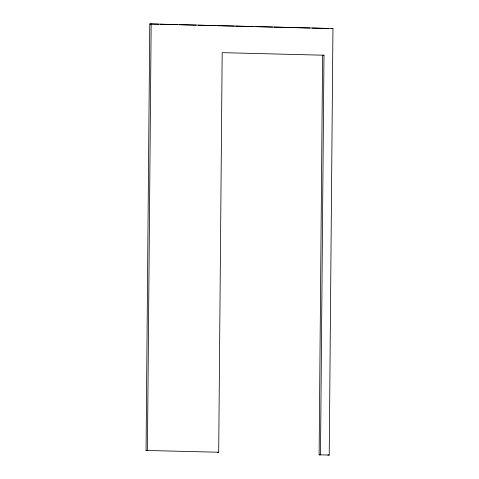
<?xml version="1.0" encoding="UTF-8"?>
<svg xmlns="http://www.w3.org/2000/svg" width="479" height="479" viewBox="0 0 479 479"><rect width="100%" height="100%" fill="white"/><g stroke="black" fill="none" stroke-linecap="round" stroke-linejoin="round"><path stroke-width="0.72" d="M323.984 55.223L322.606 55.241L319.116 454.828L320.499 454.81L323.984 55.223L222.184 52.648L218.699 452.236L146.053 450.452L149.777 23.968L151.154 23.95L332.947 28.548L329.223 455.032L327.846 455.05M151.154 23.95L147.436 450.434L146.053 450.452M331.564 28.566L332.947 28.548M217.316 452.254L218.699 452.236M149.777 23.968L158.753 24.195M160.249 24.231L177.458 24.669M179.697 24.728L196.156 25.142M198.402 25.201L215.61 25.632M217.107 25.674L234.309 26.106M235.806 26.147L253.014 26.579M255.259 26.638L272.467 27.075M273.958 27.111L291.166 27.548M292.663 27.584L309.871 28.021M312.116 28.075L328.57 28.495M319.116 454.828L329.223 455.032"/></g></svg>
